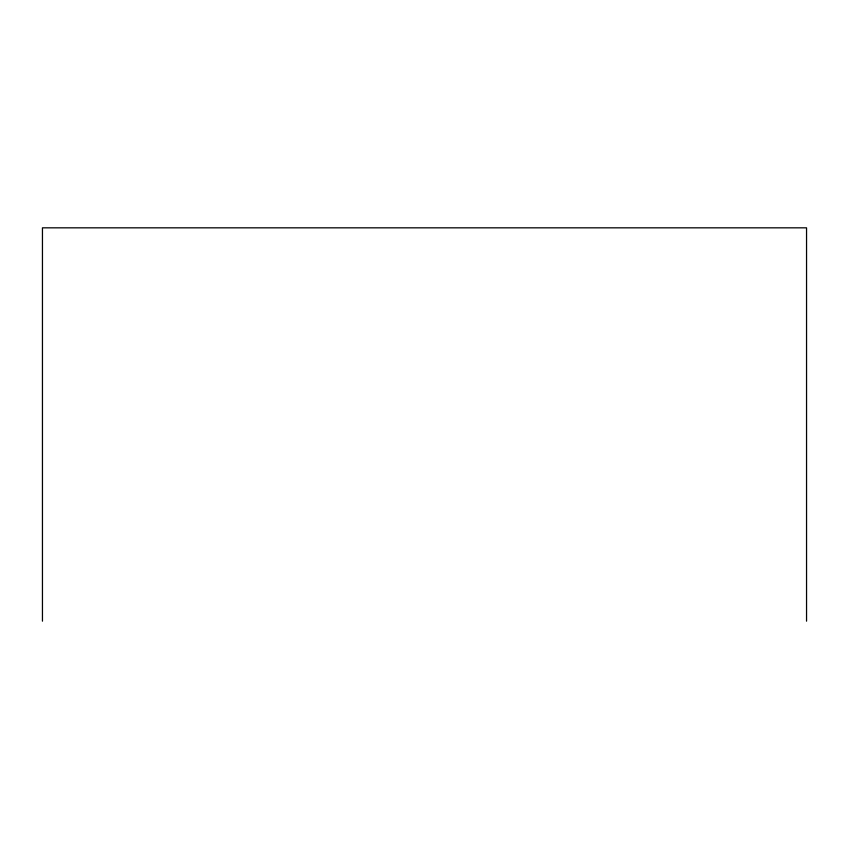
<?xml version="1.0" encoding="UTF-8"?>
<svg xmlns="http://www.w3.org/2000/svg" width="849" height="849" viewBox="0 0 849 849"><rect width="100%" height="100%" fill="white"/><g stroke="black" fill="none" stroke-linecap="round" stroke-linejoin="round"><path stroke-width="1.27" d="M806.55 621.171L806.55 227.829L42.45 227.829L42.45 621.171"/></g></svg>
